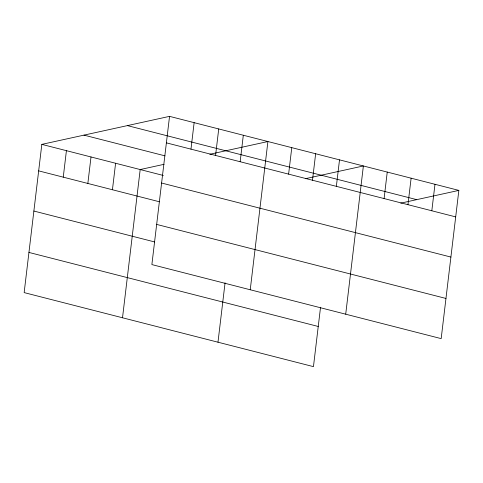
<?xml version="1.0" encoding="UTF-8"?>
<svg xmlns="http://www.w3.org/2000/svg" width="483" height="483" viewBox="0 0 483 483"><rect width="100%" height="100%" fill="white"/><g stroke="black" fill="none" stroke-linecap="round" stroke-linejoin="round"><path stroke-width="0.72" d="M169.545 116.361L151.873 264.587L441.172 338.625L458.85 190.399L169.545 116.361L41.828 144.375L24.15 292.601L313.455 366.639L320.537 307.254M63.255 177.164L66.419 150.672M87.846 183.455L91.009 156.963M112.436 189.747L115.6 163.254M122.513 317.778L140.191 169.551L164.075 164.311M190.978 149.15L194.136 122.652M215.569 155.441L218.727 128.949M217.984 342.205L225.066 282.821M240.16 161.733L243.317 135.24M250.236 289.758L267.908 141.531L209.839 154.27M288.617 174.134L291.774 147.641M312.483 180.244L315.647 153.751M336.355 186.353L339.513 159.855M345.707 314.192L363.379 165.965L305.31 178.704M384.088 198.567L387.245 172.075M407.954 204.677L411.118 178.179M431.82 210.781L434.984 184.289M400.781 203.138L458.85 190.399M127.397 125.604L416.702 199.642M166.387 142.853L455.692 216.891M83.976 135.131L164.981 155.858M41.828 144.375L163.332 175.474M161.594 183.027L450.899 257.065M38.664 170.867L159.45 201.779M156.661 224.414L445.966 298.452M33.876 211.041L154.663 241.953M28.938 252.434L318.243 326.466"/></g></svg>
